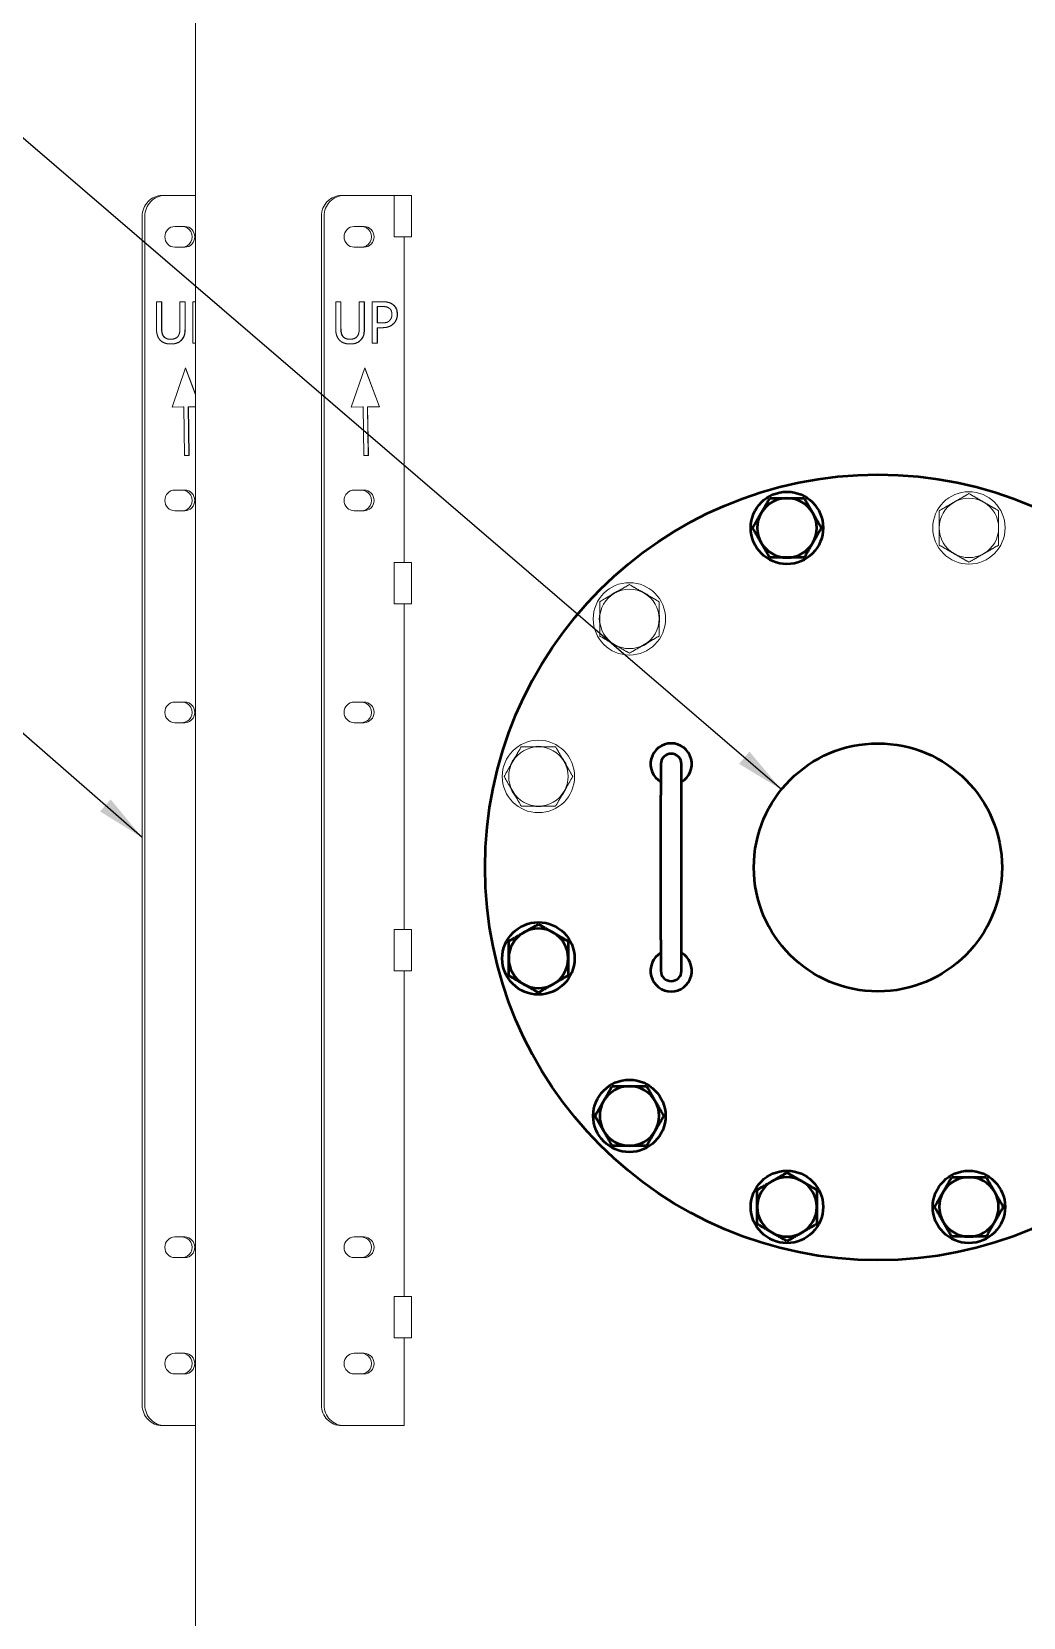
# Model space of a CAD drawing. Header units: inches. Extents: x 15 to 402, y 6 to 261.
# Drawn here: x 178.28 to 202.25, y 73.88 to 112.22 of the extents above; entities that cross this region are included whole.
import ezdxf

# ---------------------------------------------------------------- set-up
doc = ezdxf.new("R2010")
doc.units = ezdxf.units.IN
doc.header["$LTSCALE"] = 12
doc.header["$MEASUREMENT"] = 0
doc.layers.add('Symbol (ANSI)', color=7, linetype='Continuous', lineweight=25)
doc.layers.add('Visible (ANSI)', color=7, linetype='Continuous', lineweight=50)
doc.styles.add('MEMCOR Medium', font='arial.ttf')
doc.dimstyles.new('Default (ANSI)$7', dxfattribs={"dimscale": 12, "dimtxt": 0.15, "dimasz": 0.098425, "dimexe": 0.125, "dimexo": 0.0625, "dimgap": 0.031496, "dimtad": 0, "dimtih": 1, "dimtoh": 1, "dimdec": 4, "dimrnd": 1e-08, "dimzin": 3, "dimdsep": 46, "dimlunit": 5, "dimtxsty": 'MEMCOR Medium', "dimcen": 0.09, "dimdle": 0.393701, "dimclrd": 256, "dimclre": 256, "dimclrt": 256, "dimadec": 0, "dimazin": 1, "dimtfac": 0.8, "dimtofl": 0, "dimtmove": 0, "dimatfit": 3, "dimfxl": 1, "dimfrac": 1, "dimtolj": 1, "dimtzin": 4, "dimlwd": -1, "dimlwe": -1, "dimarcsym": 0})

msp = doc.modelspace()

# ---------------------------------------------------------------- linework, layer by layer
at = {"layer": 'Visible (ANSI)', "linetype": 'Continuous', "lineweight": 18}
for p, q in [((182.238868, 61.664122), (182.238868, 114.264122)), ((181.494428, 108.264122), (181.429723, 108.264122)), ((182.238868, 108.264122), (181.494428, 108.264122)), ((185.829647, 108.264122), (185.764942, 108.264122)), ((187.037054, 108.264122), (185.829647, 108.264122)), ((187.037054, 108.264122), (187.459702, 108.264122)), ((187.037054, 108.264122), (187.037054, 107.264122)), ((187.459702, 108.264122), (187.459702, 107.264122)), ((180.94676, 79.014122), (180.94676, 107.764122)), ((181.011465, 107.764122), (181.011465, 79.014122)), ((185.281979, 79.014122), (185.281979, 107.764122)), ((185.346684, 107.764122), (185.346684, 79.014122)), ((181.735909, 107.514122), (181.977391, 107.514122)), ((186.071128, 107.514122), (186.31261, 107.514122)), ((181.977391, 107.014122), (181.735909, 107.014122)), ((186.31261, 107.014122), (186.071128, 107.014122)), ((187.037054, 107.264122), (187.459702, 107.264122)), ((187.278536, 99.389122), (187.278536, 107.264122)), ((181.290752, 105.069965), (181.290752, 105.693952)), ((181.290752, 105.693952), (181.419124, 105.693952)), ((181.412654, 105.693952), (181.412654, 105.069965)), ((181.419124, 105.693952), (181.419124, 105.069965)), ((181.861384, 105.066724), (181.861384, 105.693952)), ((181.861384, 105.693952), (181.989756, 105.693952)), ((181.983286, 105.693952), (181.983286, 105.069965)), ((181.989756, 105.693952), (181.989756, 105.069965)), ((182.173705, 104.693952), (182.173705, 105.693952)), ((182.173705, 105.693952), (182.238868, 105.693952)), ((185.625971, 105.069965), (185.625971, 105.693952)), ((185.625971, 105.693952), (185.754343, 105.693952)), ((185.747873, 105.693952), (185.747873, 105.069965)), ((185.754343, 105.693952), (185.754343, 105.069965)), ((186.196603, 105.066724), (186.196603, 105.693952)), ((186.196603, 105.693952), (186.324975, 105.693952)), ((186.318505, 105.693952), (186.318505, 105.069965)), ((186.324975, 105.693952), (186.324975, 105.069965)), ((186.508924, 104.693952), (186.508924, 105.693952)), ((186.508924, 105.693952), (186.75158, 105.693952)), ((186.637297, 105.578879), (186.630826, 105.578879)), ((186.630826, 105.578879), (186.630826, 105.180176)), ((186.637297, 105.578879), (186.637297, 105.180176)), ((186.743752, 105.578879), (186.637297, 105.578879)), ((186.637297, 105.180176), (186.630826, 105.180176)), ((186.637297, 105.066724), (186.630826, 105.066724)), ((186.630826, 105.066724), (186.630826, 104.693952)), ((186.637297, 105.180176), (186.724966, 105.180176)), ((186.7461, 105.066724), (186.637297, 105.066724)), ((186.637297, 105.066724), (186.637297, 104.693952)), ((181.639863, 104.786335), (181.633392, 104.786335)), ((182.238868, 104.693952), (182.173705, 104.693952)), ((185.975082, 104.786335), (185.968611, 104.786335)), ((186.637297, 104.693952), (186.508924, 104.693952)), ((181.668864, 103.144579), (181.997561, 104.096782)), ((181.994478, 104.087851), (182.238868, 103.443486)), ((181.997561, 104.096782), (182.238868, 103.460546)), ((186.004083, 103.144579), (186.33278, 104.096782)), ((186.329697, 104.087851), (186.683177, 103.155855)), ((186.33278, 104.096782), (186.689648, 103.155855)), ((181.954945, 103.15008), (181.668864, 103.144579)), ((181.948474, 103.15008), (181.668907, 103.144704)), ((181.954945, 103.15008), (181.948474, 103.15008)), ((181.970146, 101.974176), (181.954945, 103.15008)), ((182.238868, 103.154278), (182.057904, 103.151662)), ((182.057904, 103.151662), (182.075055, 101.977834)), ((182.064374, 103.151662), (182.057904, 103.151662)), ((182.238868, 103.154184), (182.064374, 103.151662)), ((182.064374, 103.151662), (182.081525, 101.977834)), ((186.290164, 103.15008), (186.004083, 103.144579)), ((186.283693, 103.15008), (186.004126, 103.144704)), ((186.290164, 103.15008), (186.283693, 103.15008)), ((186.305365, 101.974176), (186.290164, 103.15008)), ((186.683177, 103.155855), (186.393123, 103.151662)), ((186.393123, 103.151662), (186.410274, 101.977834)), ((186.399593, 103.151662), (186.393123, 103.151662)), ((186.689648, 103.155855), (186.399593, 103.151662)), ((186.399593, 103.151662), (186.416744, 101.977834)), ((186.689648, 103.155855), (186.683177, 103.155855)), ((182.075055, 101.977834), (181.970143, 101.974389)), ((182.081525, 101.977834), (181.970146, 101.974176)), ((182.081525, 101.977834), (182.075055, 101.977834)), ((186.410274, 101.977834), (186.305362, 101.974389)), ((186.416744, 101.977834), (186.305365, 101.974176)), ((186.416744, 101.977834), (186.410274, 101.977834)), ((181.735909, 101.139122), (181.977391, 101.139122)), ((186.071128, 101.139122), (186.31261, 101.139122)), ((181.977391, 100.639122), (181.735909, 100.639122)), ((186.31261, 100.639122), (186.071128, 100.639122)), ((187.037054, 99.389122), (187.459702, 99.389122)), ((187.037054, 99.389122), (187.037054, 98.389122)), ((187.459702, 99.389122), (187.459702, 98.389122)), ((187.037054, 98.389122), (187.459702, 98.389122)), ((187.278536, 90.514122), (187.278536, 98.389122)), ((181.735909, 96.014122), (181.977391, 96.014122)), ((186.071128, 96.014122), (186.31261, 96.014122)), ((181.977391, 95.514122), (181.735909, 95.514122)), ((186.31261, 95.514122), (186.071128, 95.514122)), ((187.037054, 90.514122), (187.459702, 90.514122)), ((187.037054, 90.514122), (187.037054, 89.514122)), ((187.459702, 90.514122), (187.459702, 89.514122)), ((187.037054, 89.514122), (187.459702, 89.514122)), ((187.278536, 81.639122), (187.278536, 89.514122)), ((181.735909, 83.076622), (181.977391, 83.076622)), ((186.071128, 83.076622), (186.31261, 83.076622)), ((181.977391, 82.576622), (181.735909, 82.576622)), ((186.31261, 82.576622), (186.071128, 82.576622)), ((187.037054, 81.639122), (187.459702, 81.639122)), ((187.037054, 81.639122), (187.037054, 80.639122)), ((187.459702, 81.639122), (187.459702, 80.639122)), ((187.037054, 80.639122), (187.459702, 80.639122)), ((187.278536, 78.514122), (187.278536, 80.639122)), ((181.735909, 80.264122), (181.977391, 80.264122)), ((186.071128, 80.264122), (186.31261, 80.264122)), ((181.977391, 79.764122), (181.735909, 79.764122)), ((186.31261, 79.764122), (186.071128, 79.764122)), ((181.429723, 78.514122), (181.494428, 78.514122)), ((181.494428, 78.514122), (182.238868, 78.514122)), ((185.764942, 78.514122), (185.829647, 78.514122)), ((185.829647, 78.514122), (187.278536, 78.514122))]:
    msp.add_line(p, q, dxfattribs=at)
at = {"layer": 'Visible (ANSI)'}
for p, q in [((193.489183, 94.514122), (193.489183, 93.764122)), ((193.989183, 93.764122), (193.989183, 94.514122)), ((193.489183, 90.264122), (193.489183, 93.764122)), ((193.989183, 90.264122), (193.989183, 93.764122)), ((193.489183, 90.264122), (193.489183, 89.514122)), ((193.989183, 89.514122), (193.989183, 90.264122))]:
    msp.add_line(p, q, dxfattribs=at)
for centre, radius in [((198.739183, 92.014122), 9.5), ((196.539221, 100.224491), 0.875), ((198.739183, 92.014122), 3), ((190.528814, 89.81416), 0.875), ((192.728776, 86.003714), 0.875), ((196.539221, 83.803752), 0.875), ((200.939145, 83.803752), 0.875)]:
    msp.add_circle(centre, radius, dxfattribs=at)
at = {"layer": 'Visible (ANSI)', "linetype": 'Continuous', "lineweight": 18}
for centre in [(200.939145, 100.224491), (192.728776, 98.02453), (190.528814, 94.214084)]:
    msp.add_circle(centre, 0.875, dxfattribs=at)
at = {"layer": 'Visible (ANSI)'}
for centre, radius, start, end in [((196.539221, 100.224491), 0.71875, 90, 150), ((196.539221, 100.224491), 0.71875, 30, 90), ((196.539221, 100.224491), 0.71875, 150, 210), ((196.539221, 100.224491), 0.71875, 330, 30), ((196.539221, 100.224491), 0.71875, 210, 270), ((196.539221, 100.224491), 0.71875, 270, 330), ((193.739183, 94.514122), 0.5, 90, 240), ((193.739183, 94.514122), 0.25, 0, 180), ((193.739183, 94.514122), 0.5, 300, 90), ((190.528814, 89.81416), 0.71875, 60, 120), ((190.528814, 89.81416), 0.71875, 120, 180), ((190.528814, 89.81416), 0.71875, 0, 60), ((190.528814, 89.81416), 0.71875, 180, 240), ((190.528814, 89.81416), 0.71875, 300, 0), ((193.739183, 89.514122), 0.5, 120, 270), ((193.739183, 89.514122), 0.5, 270, 60), ((193.739183, 89.514122), 0.25, 180, 0), ((190.528814, 89.81416), 0.71875, 240, 300), ((192.728776, 86.003714), 0.71875, 90, 150), ((192.728776, 86.003714), 0.71875, 30, 90), ((192.728776, 86.003714), 0.71875, 150, 210), ((192.728776, 86.003714), 0.71875, 330, 30), ((192.728776, 86.003714), 0.71875, 210, 270), ((192.728776, 86.003714), 0.71875, 270, 330), ((196.539221, 83.803752), 0.71875, 120, 180), ((196.539221, 83.803752), 0.71875, 60, 120), ((196.539221, 83.803752), 0.71875, 0, 60), ((200.939145, 83.803752), 0.71875, 90, 150), ((200.939145, 83.803752), 0.71875, 30, 90), ((200.939145, 83.803752), 0.71875, 150, 210), ((200.939145, 83.803752), 0.71875, 330, 30), ((196.539221, 83.803752), 0.71875, 180, 240), ((196.539221, 83.803752), 0.71875, 300, 0), ((200.939145, 83.803752), 0.71875, 210, 270), ((200.939145, 83.803752), 0.71875, 270, 330), ((196.539221, 83.803752), 0.71875, 240, 300)]:
    msp.add_arc(centre, radius, start, end, dxfattribs=at)
at = {"layer": 'Visible (ANSI)', "linetype": 'Continuous', "lineweight": 18}
for centre, radius, start, end in [((196.539221, 100.224491), 0.7295, 80.1516386, 99.8483614), ((200.939145, 100.224491), 0.71875, 120, 180), ((200.939145, 100.224491), 0.71875, 60, 120), ((200.939145, 100.224491), 0.71875, 0, 60), ((196.539221, 100.224491), 0.7295, 140.1516386, 159.8483614), ((196.539221, 100.224491), 0.7295, 20.1516386, 39.8483614), ((200.939145, 100.224491), 0.71875, 180, 240), ((200.939145, 100.224491), 0.71875, 300, 0), ((196.539221, 100.224491), 0.7295, 200.1516386, 219.8483614), ((196.539221, 100.224491), 0.7295, 320.1516386, 339.8483614), ((196.539221, 100.224491), 0.7295, 260.1516386, 279.8483614), ((200.939145, 100.224491), 0.71875, 240, 300), ((192.728776, 98.02453), 0.71875, 120, 180), ((192.728776, 98.02453), 0.7295, 110.1516386, 129.8483614), ((192.728776, 98.02453), 0.71875, 60, 120), ((192.728776, 98.02453), 0.7295, 50.1516386, 69.8483614), ((192.728776, 98.02453), 0.71875, 0, 60), ((192.728776, 98.02453), 0.7295, 170.1516386, 189.8483614), ((192.728776, 98.02453), 0.71875, 180, 240), ((192.728776, 98.02453), 0.71875, 300, 0), ((192.728776, 98.02453), 0.7295, 350.1516386, 9.8483614), ((192.728776, 98.02453), 0.7295, 230.1516386, 249.8483614), ((192.728776, 98.02453), 0.71875, 240, 300), ((192.728776, 98.02453), 0.7295, 290.1516386, 309.8483614), ((190.528814, 94.214084), 0.71875, 90, 150), ((190.528814, 94.214084), 0.7295, 80.1516386, 99.8483614), ((190.528814, 94.214084), 0.71875, 30, 90), ((190.528814, 94.214084), 0.71875, 150, 210), ((190.528814, 94.214084), 0.7295, 140.1516386, 159.8483614), ((190.528814, 94.214084), 0.7295, 20.1516386, 39.8483614), ((190.528814, 94.214084), 0.71875, 330, 30), ((190.528814, 94.214084), 0.7295, 200.1516386, 219.8483614), ((190.528814, 94.214084), 0.7295, 320.1516386, 339.8483614), ((190.528814, 94.214084), 0.71875, 210, 270), ((190.528814, 94.214084), 0.71875, 270, 330), ((190.528814, 94.214084), 0.7295, 260.1516386, 279.8483614), ((190.528814, 89.81416), 0.7295, 110.1516386, 129.8483614), ((190.528814, 89.81416), 0.7295, 50.1516386, 69.8483614), ((190.528814, 89.81416), 0.7295, 170.1516386, 189.8483614), ((190.528814, 89.81416), 0.7295, 350.1516386, 9.8483614), ((190.528814, 89.81416), 0.7295, 230.1516386, 249.8483614), ((190.528814, 89.81416), 0.7295, 290.1516386, 309.8483614), ((192.728776, 86.003714), 0.7295, 80.1516386, 99.8483614), ((192.728776, 86.003714), 0.7295, 140.1516386, 159.8483614), ((192.728776, 86.003714), 0.7295, 20.1516386, 39.8483614), ((192.728776, 86.003714), 0.7295, 200.1516386, 219.8483614), ((192.728776, 86.003714), 0.7295, 320.1516386, 339.8483614), ((192.728776, 86.003714), 0.7295, 260.1516386, 279.8483614), ((196.539221, 83.803752), 0.7295, 110.1516386, 129.8483614), ((196.539221, 83.803752), 0.7295, 50.1516386, 69.8483614), ((200.939145, 83.803752), 0.7295, 80.1516386, 99.8483614), ((200.939145, 83.803752), 0.7295, 140.1516386, 159.8483614), ((200.939145, 83.803752), 0.7295, 20.1516386, 39.8483614), ((196.539221, 83.803752), 0.7295, 170.1516386, 189.8483614), ((196.539221, 83.803752), 0.7295, 350.1516386, 9.8483614), ((196.539221, 83.803752), 0.7295, 230.1516386, 249.8483614), ((196.539221, 83.803752), 0.7295, 290.1516386, 309.8483614), ((200.939145, 83.803752), 0.7295, 200.1516386, 219.8483614), ((200.939145, 83.803752), 0.7295, 320.1516386, 339.8483614), ((200.939145, 83.803752), 0.7295, 260.1516386, 279.8483614)]:
    msp.add_arc(centre, radius, start, end, dxfattribs=at)
for centre, major_axis, start_param, end_param in [((181.429723, 107.764122), (0, 0.5), 0, 1.570796327), ((181.494428, 107.764122), (0, 0.5), 0, 1.570796327), ((185.764942, 107.764122), (0, 0.5), 0, 1.570796327), ((185.829647, 107.764122), (0, 0.5), 0, 1.570796327), ((181.735909, 107.264122), (0, -0.25), 3.141592654, 6.283185307), ((181.912686, 107.264122), (0, -0.25), 0, 3.141592654), ((181.977391, 107.264122), (0, 0.25), 3.141592654, 6.283185307), ((186.071128, 107.264122), (0, -0.25), 3.141592654, 6.283185307), ((186.247905, 107.264122), (0, -0.25), 0, 3.141592654), ((186.31261, 107.264122), (0, 0.25), 3.141592654, 6.283185307), ((181.735909, 100.889122), (0, -0.25), 3.141592654, 6.283185307), ((181.912686, 100.889122), (0, -0.25), 0, 3.141592654), ((181.977391, 100.889122), (0, 0.25), 3.141592654, 6.283185307), ((186.071128, 100.889122), (0, -0.25), 3.141592654, 6.283185307), ((186.247905, 100.889122), (0, -0.25), 0, 3.141592654), ((186.31261, 100.889122), (0, 0.25), 3.141592654, 6.283185307), ((181.735909, 95.764122), (0, -0.25), 3.141592654, 6.283185307), ((181.912686, 95.764122), (0, -0.25), 0, 3.141592654), ((181.977391, 95.764122), (0, 0.25), 3.141592654, 6.283185307), ((186.071128, 95.764122), (0, -0.25), 3.141592654, 6.283185307), ((186.247905, 95.764122), (0, -0.25), 0, 3.141592654), ((186.31261, 95.764122), (0, 0.25), 3.141592654, 6.283185307), ((181.735909, 82.826622), (0, -0.25), 3.141592654, 6.283185307), ((181.912686, 82.826622), (0, -0.25), 0, 3.141592654), ((181.977391, 82.826622), (0, 0.25), 3.141592654, 6.283185307), ((186.071128, 82.826622), (0, -0.25), 3.141592654, 6.283185307), ((186.247905, 82.826622), (0, -0.25), 0, 3.141592654), ((186.31261, 82.826622), (0, 0.25), 3.141592654, 6.283185307), ((181.735909, 80.014122), (0, -0.25), 3.141592654, 6.283185307), ((181.912686, 80.014122), (0, -0.25), 0, 3.141592654), ((181.977391, 80.014122), (0, 0.25), 3.141592654, 6.283185307), ((186.071128, 80.014122), (0, -0.25), 3.141592654, 6.283185307), ((186.247905, 80.014122), (0, -0.25), 0, 3.141592654), ((186.31261, 80.014122), (0, 0.25), 3.141592654, 6.283185307), ((181.429723, 79.014122), (0, -0.5), 4.71238898, 6.283185307), ((181.494428, 79.014122), (0, -0.5), 4.71238898, 6.283185307), ((185.764942, 79.014122), (0, -0.5), 4.71238898, 6.283185307), ((185.829647, 79.014122), (0, -0.5), 4.71238898, 6.283185307)]:
    msp.add_ellipse(centre, major_axis=major_axis, ratio=0.965925826, start_param=start_param, end_param=end_param, dxfattribs=at)
for points in [[(186.915959, 105.540792), (186.885432, 105.561861), (186.804025, 105.578879), (186.743752, 105.578879)], [(186.75158, 105.693952), (186.837683, 105.693952), (186.958228, 105.664779), (187.004411, 105.631553)], [(186.985625, 105.388442), (186.985625, 105.440306), (186.951183, 105.516481), (186.915959, 105.540792)], [(187.004411, 105.631553), (187.058422, 105.593466), (187.119477, 105.475962), (187.119477, 105.392494)], [(181.383117, 104.765265), (181.332238, 104.817129), (181.290752, 104.962996), (181.290752, 105.069965)], [(181.419124, 105.069965), (181.419124, 105.000273), (181.436345, 104.90627), (181.460611, 104.868182)], [(181.819898, 104.868182), (181.844163, 104.90627), (181.861384, 104.999463), (181.861384, 105.066724)], [(181.989756, 105.069965), (181.989756, 104.965427), (181.949053, 104.816318), (181.897391, 104.765265)], [(185.718336, 104.765265), (185.667457, 104.817129), (185.625971, 104.962996), (185.625971, 105.069965)], [(185.754343, 105.069965), (185.754343, 105.000273), (185.771564, 104.90627), (185.79583, 104.868182)], [(186.155117, 104.868182), (186.179382, 104.90627), (186.196603, 104.999463), (186.196603, 105.066724)], [(186.324975, 105.069965), (186.324975, 104.965427), (186.284272, 104.816318), (186.23261, 104.765265)], [(186.724966, 105.180176), (186.803242, 105.180176), (186.899521, 105.206108), (186.930832, 105.240143)], [(187.034939, 105.170451), (186.984842, 105.119398), (186.849425, 105.066724), (186.7461, 105.066724)], [(186.930832, 105.240143), (186.959794, 105.270127), (186.985625, 105.34063), (186.985625, 105.388442)], [(187.119477, 105.392494), (187.119477, 105.327664), (187.07486, 105.21097), (187.034939, 105.170451)], [(181.639863, 104.672882), (181.554542, 104.672882), (181.427735, 104.719074), (181.383117, 104.765265)], [(181.460611, 104.868182), (181.486442, 104.827664), (181.575676, 104.786335), (181.639863, 104.786335)], [(181.639863, 104.786335), (181.700135, 104.786335), (181.794066, 104.827664), (181.819898, 104.868182)], [(181.897391, 104.765265), (181.851208, 104.718263), (181.729097, 104.672882), (181.639863, 104.672882)], [(185.975082, 104.672882), (185.889761, 104.672882), (185.762954, 104.719074), (185.718336, 104.765265)], [(185.79583, 104.868182), (185.821661, 104.827664), (185.910895, 104.786335), (185.975082, 104.786335)], [(185.975082, 104.786335), (186.035354, 104.786335), (186.129285, 104.827664), (186.155117, 104.868182)], [(186.23261, 104.765265), (186.186427, 104.718263), (186.064316, 104.672882), (185.975082, 104.672882)]]:
    msp.add_open_spline(points, degree=2, dxfattribs=at)
for points, knots in [([(186.745109, 105.693952), (186.784108, 105.693952), (186.84355, 105.69172), (186.932802, 105.668785), (186.96709, 105.653748), (186.997941, 105.631553)], [-0.7255066345, -0.7255066345, -0.7255066345, -0.7255066345, -0.2963664951, -0.2963664951, 0, 0, 0, 0]), ([(186.997941, 105.631553), (187.019109, 105.616626), (187.037968, 105.599038), (187.067125, 105.562208), (187.082143, 105.539648), (187.107713, 105.473219), (187.113006, 105.432628), (187.113006, 105.392494)], [-0.8444770711, -0.8444770711, -0.8444770711, -0.8444770711, -0.5445297246, -0.5445297246, -0.3058237555, -0.3058237555, 0, 0, 0, 0]), ([(181.412654, 105.069965), (181.412654, 105.004306), (181.418276, 104.968349), (181.42768, 104.920529), (181.438217, 104.893176), (181.45414, 104.868182)], [-0.371862003, -0.371862003, -0.371862003, -0.371862003, -0.2281453177, -0.2281453177, 0, 0, 0, 0]), ([(181.983286, 105.069965), (181.983286, 105.030018), (181.981057, 104.988881), (181.967099, 104.896437), (181.955308, 104.865718), (181.935753, 104.819338), (181.916189, 104.790236), (181.89092, 104.765265)], [-0.467674705, -0.467674705, -0.467674705, -0.467674705, -0.3856132751, -0.3856132751, -0.275578199, -0.275578199, 0, 0, 0, 0]), ([(185.747873, 105.069965), (185.747873, 105.004306), (185.753495, 104.968349), (185.762899, 104.920529), (185.773436, 104.893176), (185.789359, 104.868182)], [-0.371862003, -0.371862003, -0.371862003, -0.371862003, -0.2281453177, -0.2281453177, 0, 0, 0, 0]), ([(186.318505, 105.069965), (186.318505, 105.030018), (186.316276, 104.988881), (186.302318, 104.896437), (186.290527, 104.865718), (186.270972, 104.819338), (186.251408, 104.790236), (186.226139, 104.765265)], [-0.467674705, -0.467674705, -0.467674705, -0.467674705, -0.3856132751, -0.3856132751, -0.275578199, -0.275578199, 0, 0, 0, 0]), ([(187.028468, 105.170451), (187.011833, 105.153499), (186.993678, 105.138525), (186.953981, 105.112446), (186.932822, 105.10168), (186.886401, 105.083623), (186.835221, 105.066724), (186.73963, 105.066724)], [-2.121990443, -2.121990443, -2.121990443, -2.121990443, -1.442842816, -1.442842816, -0.754099623, -0.754099623, 0, 0, 0, 0]), ([(187.113006, 105.392494), (187.113006, 105.36881), (187.110773, 105.345339), (187.100067, 105.292691), (187.091454, 105.270278), (187.071394, 105.223916), (187.052736, 105.195082), (187.028468, 105.170451)], [-0.4807015504, -0.4807015504, -0.4807015504, -0.4807015504, -0.3871149581, -0.3871149581, -0.2680978808, -0.2680978808, 0, 0, 0, 0]), ([(181.45414, 104.868182), (181.463172, 104.854015), (181.47401, 104.841537), (181.502529, 104.817614), (181.518231, 104.809602), (181.562203, 104.790911), (181.598514, 104.786335), (181.633392, 104.786335)], [-0.4545311978, -0.4545311978, -0.4545311978, -0.4545311978, -0.3744036195, -0.3744036195, -0.2751501522, -0.2751501522, 0, 0, 0, 0]), ([(181.89092, 104.765265), (181.875701, 104.749776), (181.859095, 104.736088), (181.822929, 104.712585), (181.803785, 104.703044), (181.758924, 104.686372), (181.713746, 104.673258), (181.636713, 104.67289)], [-1.621814164, -1.621814164, -1.621814164, -1.621814164, -1.122952591, -1.122952591, -0.623679835, -0.623679835, -0.008784792, -0.008784792, -0.008784792, -0.008784792]), ([(185.789359, 104.868182), (185.798391, 104.854015), (185.809229, 104.841537), (185.837748, 104.817614), (185.85345, 104.809602), (185.897422, 104.790911), (185.933733, 104.786335), (185.968611, 104.786335)], [-0.4545311978, -0.4545311978, -0.4545311978, -0.4545311978, -0.3744036195, -0.3744036195, -0.2751501522, -0.2751501522, 0, 0, 0, 0]), ([(186.226139, 104.765265), (186.21092, 104.749776), (186.194314, 104.736088), (186.158148, 104.712585), (186.139004, 104.703044), (186.094143, 104.686372), (186.048965, 104.673258), (185.971932, 104.67289)], [-1.621814164, -1.621814164, -1.621814164, -1.621814164, -1.122952591, -1.122952591, -0.623679835, -0.623679835, -0.008784792, -0.008784792, -0.008784792, -0.008784792])]:
    msp.add_open_spline(points, degree=3, knots=knots, dxfattribs=at)
at = {"layer": 'Visible (ANSI)'}
for points, weights in [([(195.916766, 100.583866), (196.01306, 100.750653), (196.124251, 100.943241)], [1, 1.04314139574, 1.01001874936]), ([(196.124251, 100.943241), (196.346633, 100.943241), (196.539221, 100.943241)], [1.01001874936, 1.04314139574, 1]), ([(196.539221, 100.943241), (196.73181, 100.943241), (196.954192, 100.943241)], [1, 1.04314139574, 1.01001874936]), ([(196.954192, 100.943241), (197.065383, 100.750653), (197.161677, 100.583866)], [1.01001874936, 1.04314139574, 1]), ([(195.70928, 100.224491), (195.820471, 100.41708), (195.916766, 100.583866)], [1.01001874936, 1.04314139574, 1]), ([(197.161677, 100.583866), (197.257971, 100.41708), (197.369162, 100.224491)], [1, 1.04314139574, 1.01001874936]), ([(195.916766, 99.865116), (195.820471, 100.031903), (195.70928, 100.224491)], [1, 1.04314139574, 1.01001874936]), ([(197.369162, 100.224491), (197.257971, 100.031903), (197.161677, 99.865116)], [1.01001874936, 1.04314139574, 1]), ([(196.124251, 99.505741), (196.01306, 99.69833), (195.916766, 99.865116)], [1.01001874936, 1.04314139574, 1]), ([(197.161677, 99.865116), (197.065383, 99.69833), (196.954192, 99.505741)], [1, 1.04314139574, 1.01001874936]), ([(196.539221, 99.505741), (196.346633, 99.505741), (196.124251, 99.505741)], [1, 1.04314139574, 1.01001874936]), ([(196.954192, 99.505741), (196.73181, 99.505741), (196.539221, 99.505741)], [1.01001874936, 1.04314139574, 1]), ([(190.169439, 90.436616), (190.336225, 90.53291), (190.528814, 90.644101)], [1, 1.04314139574, 1.01001874936]), ([(190.528814, 90.644101), (190.721402, 90.53291), (190.888189, 90.436616)], [1.01001874936, 1.04314139574, 1]), ([(189.810064, 90.229131), (190.002652, 90.340322), (190.169439, 90.436616)], [1.01001874936, 1.04314139574, 1]), ([(189.810064, 89.81416), (189.810064, 90.006749), (189.810064, 90.229131)], [1, 1.04314139574, 1.01001874936]), ([(190.888189, 90.436616), (191.054975, 90.340322), (191.247564, 90.229131)], [1, 1.04314139574, 1.01001874936]), ([(191.247564, 90.229131), (191.247564, 90.006749), (191.247564, 89.81416)], [1.01001874936, 1.04314139574, 1]), ([(189.810064, 89.39919), (189.810064, 89.621572), (189.810064, 89.81416)], [1.01001874936, 1.04314139574, 1]), ([(191.247564, 89.81416), (191.247564, 89.621572), (191.247564, 89.39919)], [1, 1.04314139574, 1.01001874936]), ([(190.169439, 89.191704), (190.002652, 89.287999), (189.810064, 89.39919)], [1, 1.04314139574, 1.01001874936]), ([(191.247564, 89.39919), (191.054975, 89.287999), (190.888189, 89.191704)], [1.01001874936, 1.04314139574, 1]), ([(190.528814, 88.984219), (190.336225, 89.09541), (190.169439, 89.191704)], [1.01001874936, 1.04314139574, 1]), ([(190.888189, 89.191704), (190.721402, 89.09541), (190.528814, 88.984219)], [1, 1.04314139574, 1.01001874936]), ([(192.10632, 86.363089), (192.202614, 86.529876), (192.313805, 86.722464)], [1, 1.04314139574, 1.01001874936]), ([(192.313805, 86.722464), (192.536187, 86.722464), (192.728776, 86.722464)], [1.01001874936, 1.04314139574, 1]), ([(192.728776, 86.722464), (192.921364, 86.722464), (193.143746, 86.722464)], [1, 1.04314139574, 1.01001874936]), ([(193.143746, 86.722464), (193.254937, 86.529876), (193.351231, 86.363089)], [1.01001874936, 1.04314139574, 1]), ([(191.898835, 86.003714), (192.010026, 86.196303), (192.10632, 86.363089)], [1.01001874936, 1.04314139574, 1]), ([(193.351231, 86.363089), (193.447526, 86.196303), (193.558717, 86.003714)], [1, 1.04314139574, 1.01001874936]), ([(192.10632, 85.644339), (192.010026, 85.811126), (191.898835, 86.003714)], [1, 1.04314139574, 1.01001874936]), ([(193.558717, 86.003714), (193.447526, 85.811126), (193.351231, 85.644339)], [1.01001874936, 1.04314139574, 1]), ([(192.313805, 85.284964), (192.202614, 85.477553), (192.10632, 85.644339)], [1.01001874936, 1.04314139574, 1]), ([(193.351231, 85.644339), (193.254937, 85.477553), (193.143746, 85.284964)], [1, 1.04314139574, 1.01001874936]), ([(192.728776, 85.284964), (192.536187, 85.284964), (192.313805, 85.284964)], [1, 1.04314139574, 1.01001874936]), ([(193.143746, 85.284964), (192.921364, 85.284964), (192.728776, 85.284964)], [1.01001874936, 1.04314139574, 1]), ([(195.820471, 84.218723), (196.01306, 84.329914), (196.179846, 84.426208)], [1.01001874936, 1.04314139574, 1]), ([(196.179846, 84.426208), (196.346633, 84.522502), (196.539221, 84.633693)], [1, 1.04314139574, 1.01001874936]), ([(196.539221, 84.633693), (196.73181, 84.522502), (196.898596, 84.426208)], [1.01001874936, 1.04314139574, 1]), ([(196.898596, 84.426208), (197.065383, 84.329914), (197.257971, 84.218723)], [1, 1.04314139574, 1.01001874936]), ([(200.316689, 84.163127), (200.412984, 84.329914), (200.524175, 84.522502)], [1, 1.04314139574, 1.01001874936]), ([(200.524175, 84.522502), (200.746557, 84.522502), (200.939145, 84.522502)], [1.01001874936, 1.04314139574, 1]), ([(200.939145, 84.522502), (201.131734, 84.522502), (201.354116, 84.522502)], [1, 1.04314139574, 1.01001874936]), ([(201.354116, 84.522502), (201.465307, 84.329914), (201.561601, 84.163127)], [1.01001874936, 1.04314139574, 1]), ([(195.820471, 83.803752), (195.820471, 83.996341), (195.820471, 84.218723)], [1, 1.04314139574, 1.01001874936]), ([(197.257971, 84.218723), (197.257971, 83.996341), (197.257971, 83.803752)], [1.01001874936, 1.04314139574, 1]), ([(200.109204, 83.803752), (200.220395, 83.996341), (200.316689, 84.163127)], [1.01001874936, 1.04314139574, 1]), ([(201.561601, 84.163127), (201.657895, 83.996341), (201.769086, 83.803752)], [1, 1.04314139574, 1.01001874936]), ([(195.820471, 83.388782), (195.820471, 83.611164), (195.820471, 83.803752)], [1.01001874936, 1.04314139574, 1]), ([(197.257971, 83.803752), (197.257971, 83.611164), (197.257971, 83.388782)], [1, 1.04314139574, 1.01001874936]), ([(200.316689, 83.444377), (200.220395, 83.611164), (200.109204, 83.803752)], [1, 1.04314139574, 1.01001874936]), ([(201.769086, 83.803752), (201.657895, 83.611164), (201.561601, 83.444377)], [1.01001874936, 1.04314139574, 1]), ([(196.179846, 83.181297), (196.01306, 83.277591), (195.820471, 83.388782)], [1, 1.04314139574, 1.01001874936]), ([(197.257971, 83.388782), (197.065383, 83.277591), (196.898596, 83.181297)], [1.01001874936, 1.04314139574, 1]), ([(200.524175, 83.085002), (200.412984, 83.277591), (200.316689, 83.444377)], [1.01001874936, 1.04314139574, 1]), ([(201.561601, 83.444377), (201.465307, 83.277591), (201.354116, 83.085002)], [1, 1.04314139574, 1.01001874936]), ([(196.539221, 82.973811), (196.346633, 83.085002), (196.179846, 83.181297)], [1.01001874936, 1.04314139574, 1]), ([(196.898596, 83.181297), (196.73181, 83.085002), (196.539221, 82.973811)], [1, 1.04314139574, 1.01001874936]), ([(200.939145, 83.085002), (200.746557, 83.085002), (200.524175, 83.085002)], [1, 1.04314139574, 1.01001874936]), ([(201.354116, 83.085002), (201.131734, 83.085002), (200.939145, 83.085002)], [1.01001874936, 1.04314139574, 1])]:
    msp.add_rational_spline(points, weights, degree=2, dxfattribs=at)
at = {"layer": 'Visible (ANSI)', "linetype": 'Continuous', "lineweight": 18}
for points, weights in [([(200.220395, 100.639462), (200.412984, 100.750653), (200.57977, 100.846947)], [1.01001874936, 1.04314139574, 1]), ([(200.57977, 100.846947), (200.746557, 100.943241), (200.939145, 101.054432)], [1, 1.04314139574, 1.01001874936]), ([(200.939145, 101.054432), (201.131734, 100.943241), (201.29852, 100.846947)], [1.01001874936, 1.04314139574, 1]), ([(201.29852, 100.846947), (201.465307, 100.750653), (201.657895, 100.639462)], [1, 1.04314139574, 1.01001874936]), ([(200.220395, 100.224491), (200.220395, 100.41708), (200.220395, 100.639462)], [1, 1.04314139574, 1.01001874936]), ([(201.657895, 100.639462), (201.657895, 100.41708), (201.657895, 100.224491)], [1.01001874936, 1.04314139574, 1]), ([(200.220395, 99.809521), (200.220395, 100.031903), (200.220395, 100.224491)], [1.01001874936, 1.04314139574, 1]), ([(201.657895, 100.224491), (201.657895, 100.031903), (201.657895, 99.809521)], [1, 1.04314139574, 1.01001874936]), ([(200.57977, 99.602036), (200.412984, 99.69833), (200.220395, 99.809521)], [1, 1.04314139574, 1.01001874936]), ([(201.657895, 99.809521), (201.465307, 99.69833), (201.29852, 99.602036)], [1.01001874936, 1.04314139574, 1]), ([(200.939145, 99.39455), (200.746557, 99.505741), (200.57977, 99.602036)], [1.01001874936, 1.04314139574, 1]), ([(201.29852, 99.602036), (201.131734, 99.505741), (200.939145, 99.39455)], [1, 1.04314139574, 1.01001874936]), ([(192.010026, 98.4395), (192.202614, 98.550691), (192.369401, 98.646985)], [1.01001874936, 1.04314139574, 1]), ([(192.369401, 98.646985), (192.536187, 98.74328), (192.728776, 98.854471)], [1, 1.04314139574, 1.01001874936]), ([(192.728776, 98.854471), (192.921364, 98.74328), (193.088151, 98.646985)], [1.01001874936, 1.04314139574, 1]), ([(193.088151, 98.646985), (193.254937, 98.550691), (193.447526, 98.4395)], [1, 1.04314139574, 1.01001874936]), ([(192.010026, 98.02453), (192.010026, 98.217118), (192.010026, 98.4395)], [1, 1.04314139574, 1.01001874936]), ([(193.447526, 98.4395), (193.447526, 98.217118), (193.447526, 98.02453)], [1.01001874936, 1.04314139574, 1]), ([(192.010026, 97.609559), (192.010026, 97.831941), (192.010026, 98.02453)], [1.01001874936, 1.04314139574, 1]), ([(193.447526, 98.02453), (193.447526, 97.831941), (193.447526, 97.609559)], [1, 1.04314139574, 1.01001874936]), ([(192.369401, 97.402074), (192.202614, 97.498368), (192.010026, 97.609559)], [1, 1.04314139574, 1.01001874936]), ([(192.728776, 97.194589), (192.536187, 97.30578), (192.369401, 97.402074)], [1.01001874936, 1.04314139574, 1]), ([(193.088151, 97.402074), (192.921364, 97.30578), (192.728776, 97.194589)], [1, 1.04314139574, 1.01001874936]), ([(193.447526, 97.609559), (193.254937, 97.498368), (193.088151, 97.402074)], [1.01001874936, 1.04314139574, 1]), ([(189.906358, 94.573459), (190.002652, 94.740245), (190.113843, 94.932834)], [1, 1.04314139574, 1.01001874936]), ([(190.113843, 94.932834), (190.336225, 94.932834), (190.528814, 94.932834)], [1.01001874936, 1.04314139574, 1]), ([(190.528814, 94.932834), (190.721402, 94.932834), (190.943784, 94.932834)], [1, 1.04314139574, 1.01001874936]), ([(190.943784, 94.932834), (191.054975, 94.740245), (191.15127, 94.573459)], [1.01001874936, 1.04314139574, 1]), ([(189.698873, 94.214084), (189.810064, 94.406672), (189.906358, 94.573459)], [1.01001874936, 1.04314139574, 1]), ([(191.15127, 94.573459), (191.247564, 94.406672), (191.358755, 94.214084)], [1, 1.04314139574, 1.01001874936]), ([(189.906358, 93.854709), (189.810064, 94.021495), (189.698873, 94.214084)], [1, 1.04314139574, 1.01001874936]), ([(191.358755, 94.214084), (191.247564, 94.021495), (191.15127, 93.854709)], [1.01001874936, 1.04314139574, 1]), ([(190.113843, 93.495334), (190.002652, 93.687922), (189.906358, 93.854709)], [1.01001874936, 1.04314139574, 1]), ([(191.15127, 93.854709), (191.054975, 93.687922), (190.943784, 93.495334)], [1, 1.04314139574, 1.01001874936]), ([(190.528814, 93.495334), (190.336225, 93.495334), (190.113843, 93.495334)], [1, 1.04314139574, 1.01001874936]), ([(190.943784, 93.495334), (190.721402, 93.495334), (190.528814, 93.495334)], [1.01001874936, 1.04314139574, 1])]:
    msp.add_rational_spline(points, weights, degree=2, dxfattribs=at)

# ---------------------------------------------------------------- leaders
at = {"layer": 'Symbol (ANSI)', "annotation_type": 0, "has_hookline": 1, "hookline_direction": 1}
for points, text_width in [([(196.403186, 93.896438), (176.420474, 111.058931), (175.239372, 111.058931)], 42.972853), ([(180.94676, 92.736576), (174.811687, 98.087629), (173.630584, 98.087629)], 37.022784), ([(184.661551, 61.164122), (172.090469, 81.448383), (170.909366, 81.448383)], 16.572033)]:
    msp.add_leader(points, dimstyle='Default (ANSI)$7', override={"dimtad": 0}, dxfattribs=dict(at, text_width=text_width))

doc.saveas('drawing.dxf')
